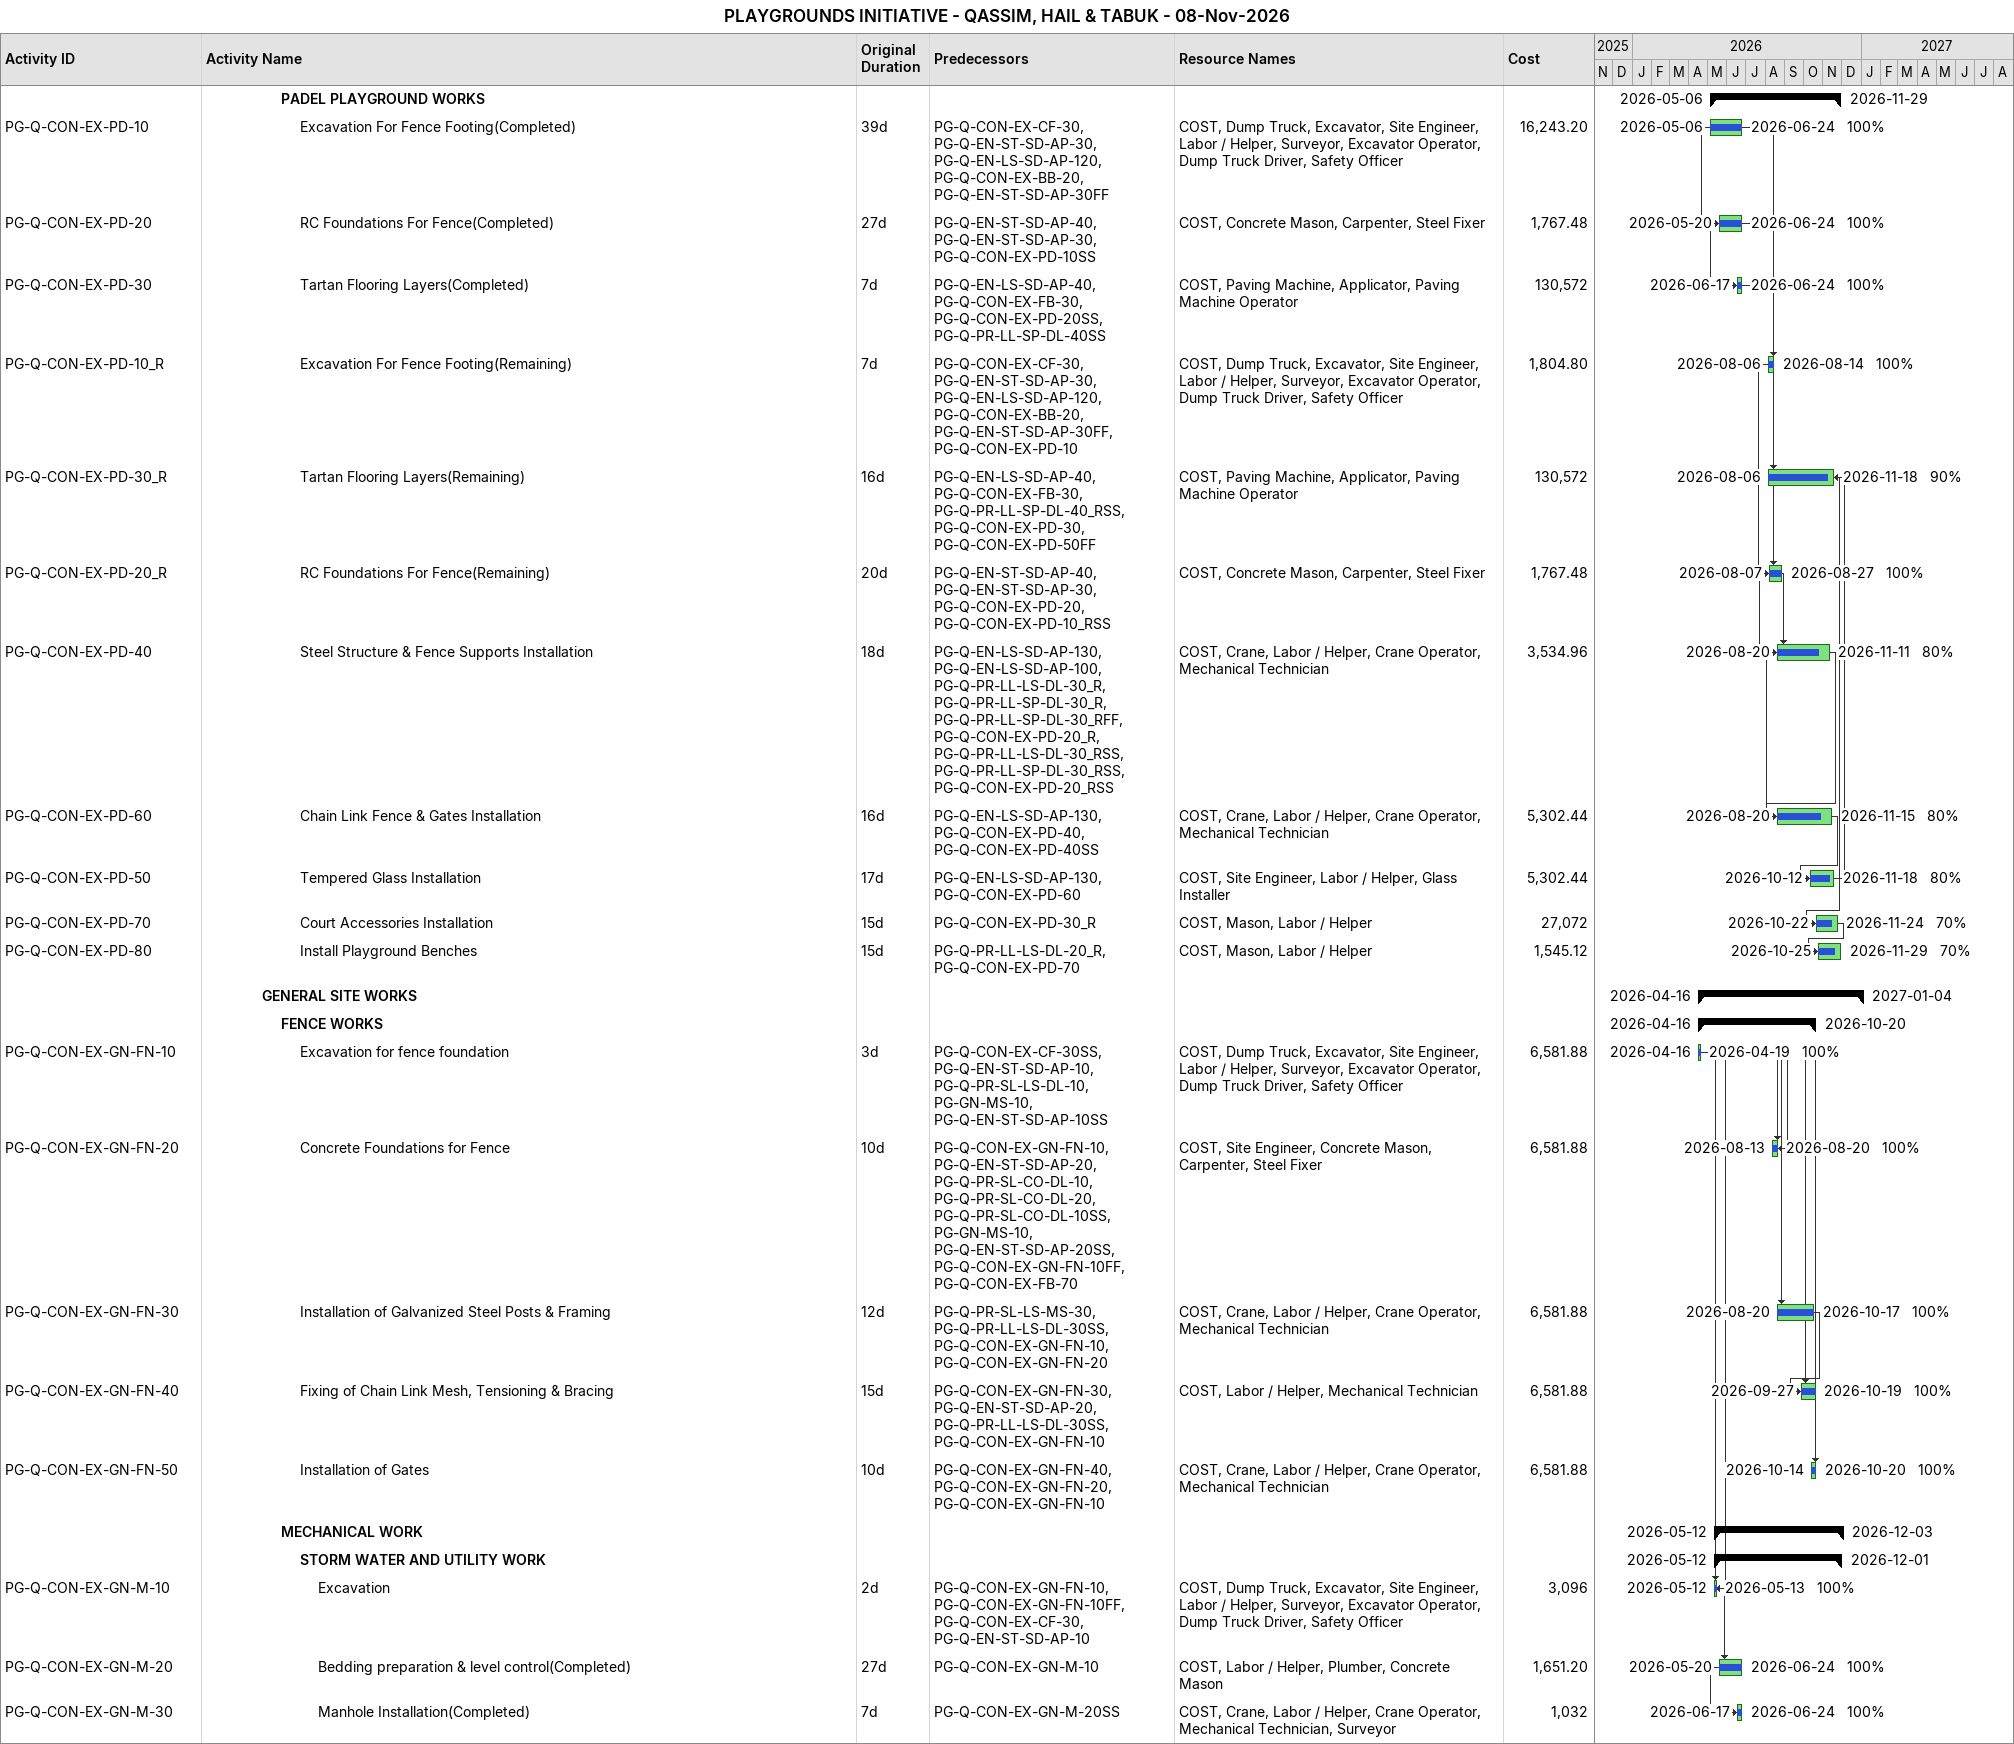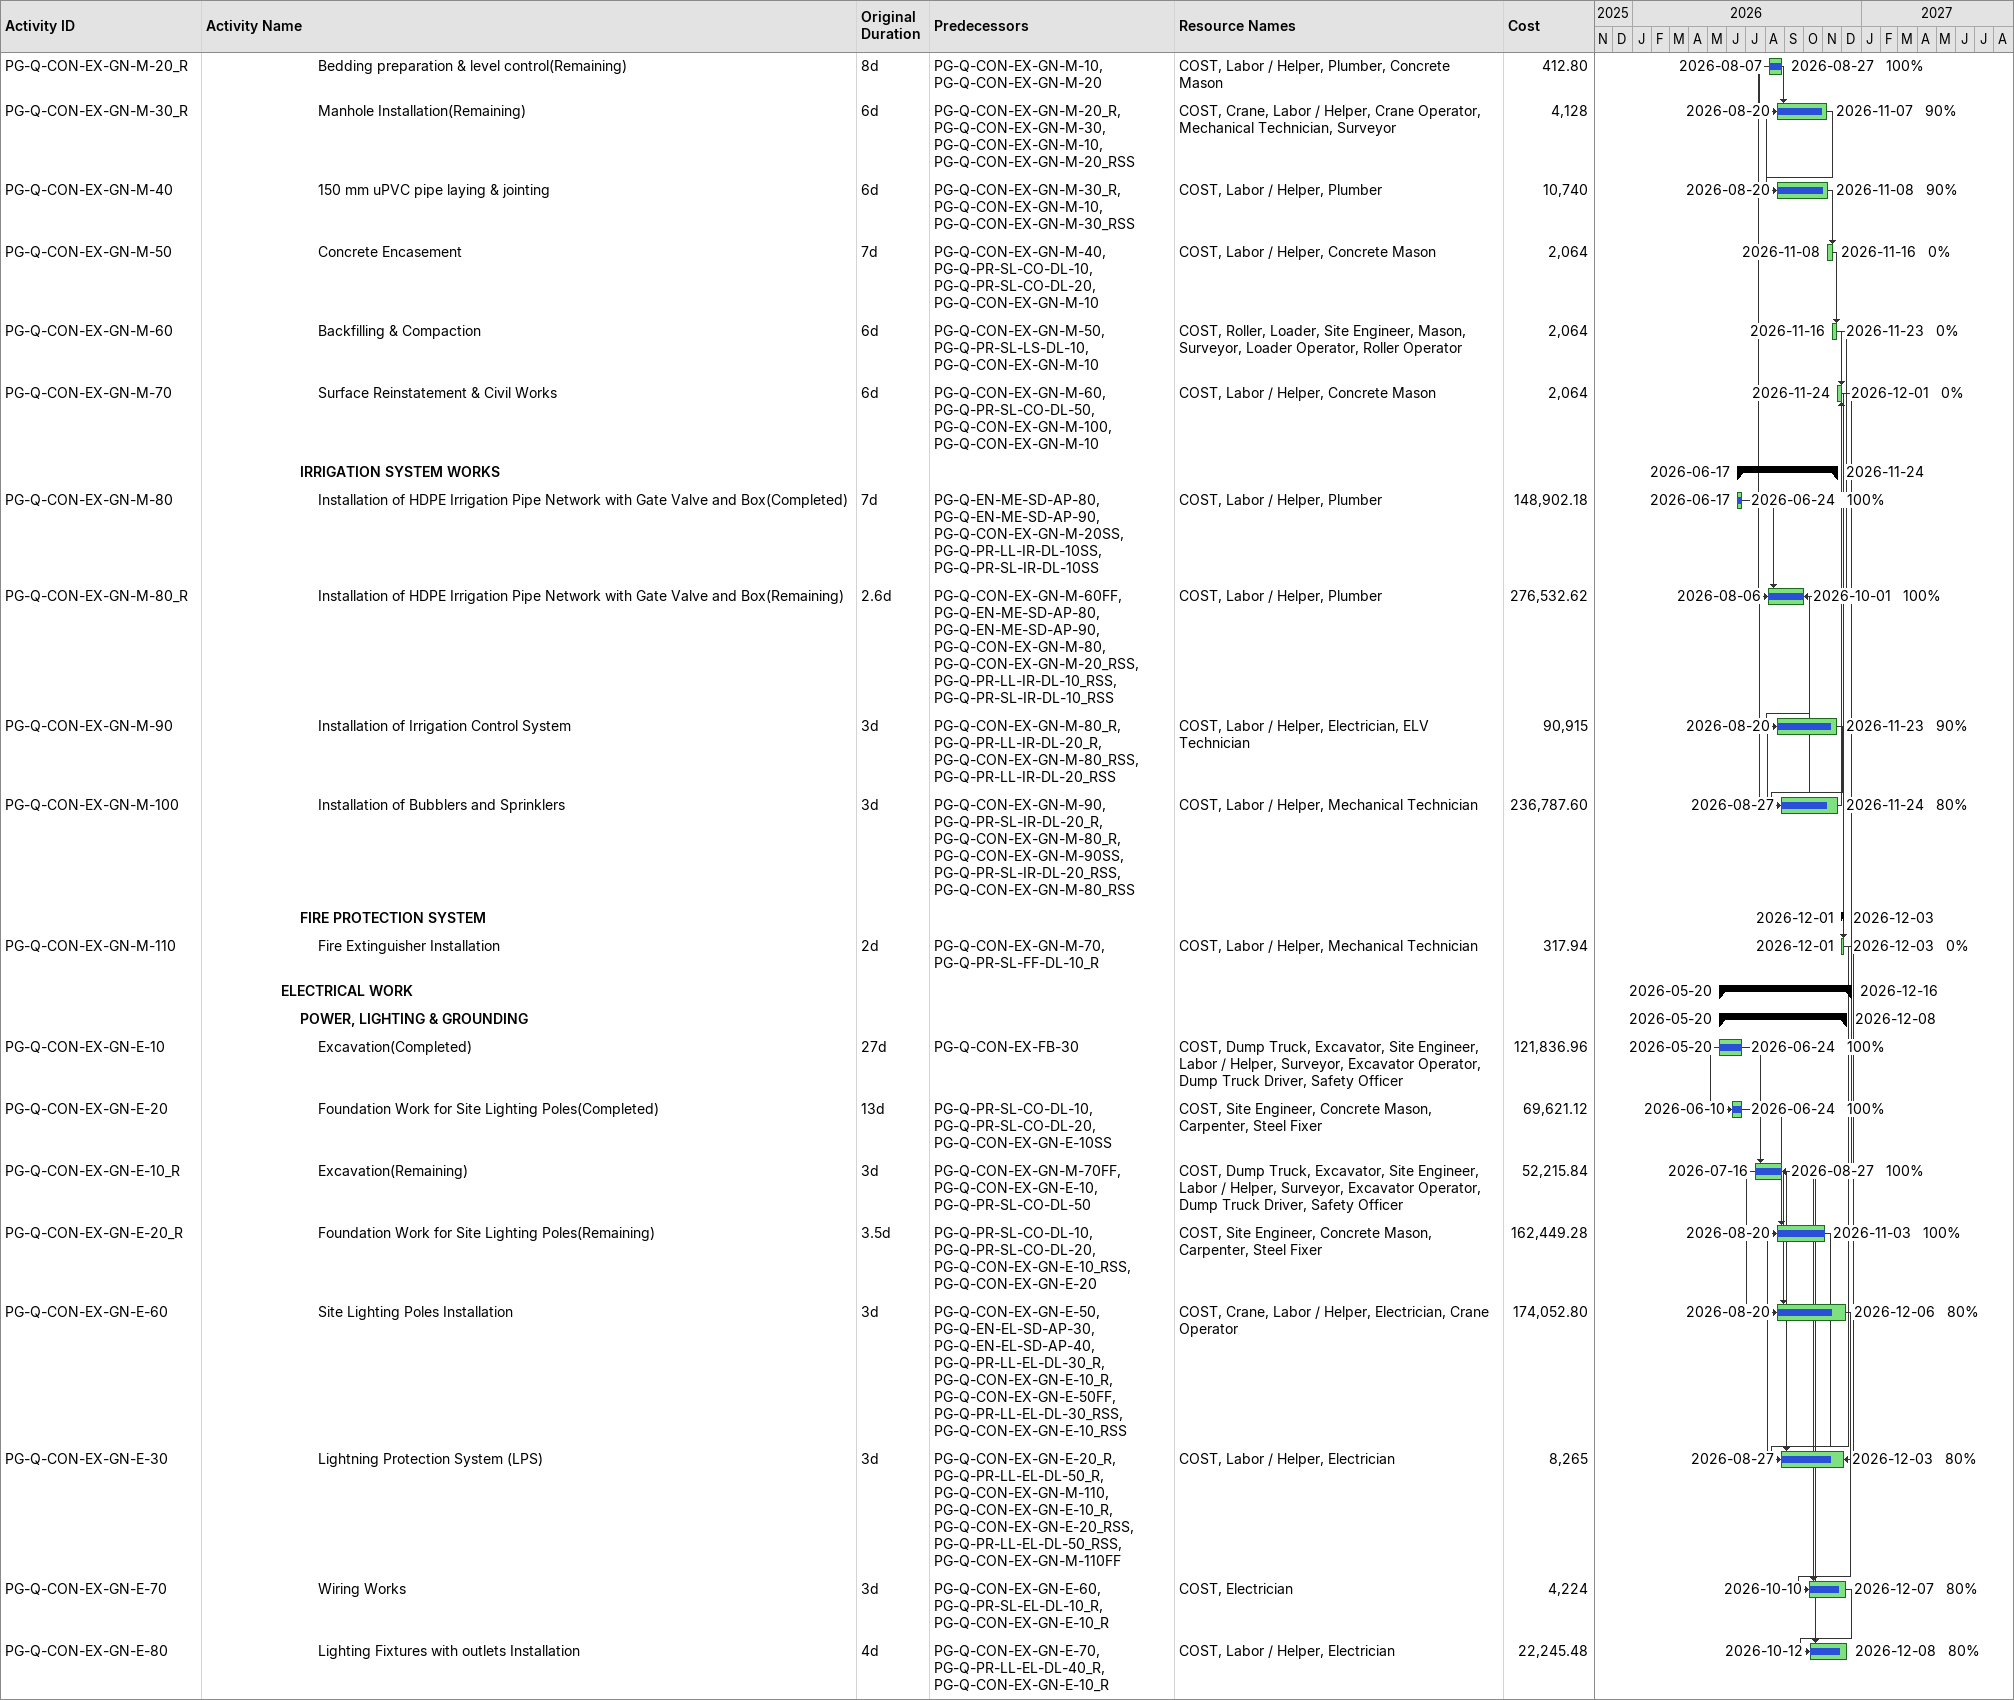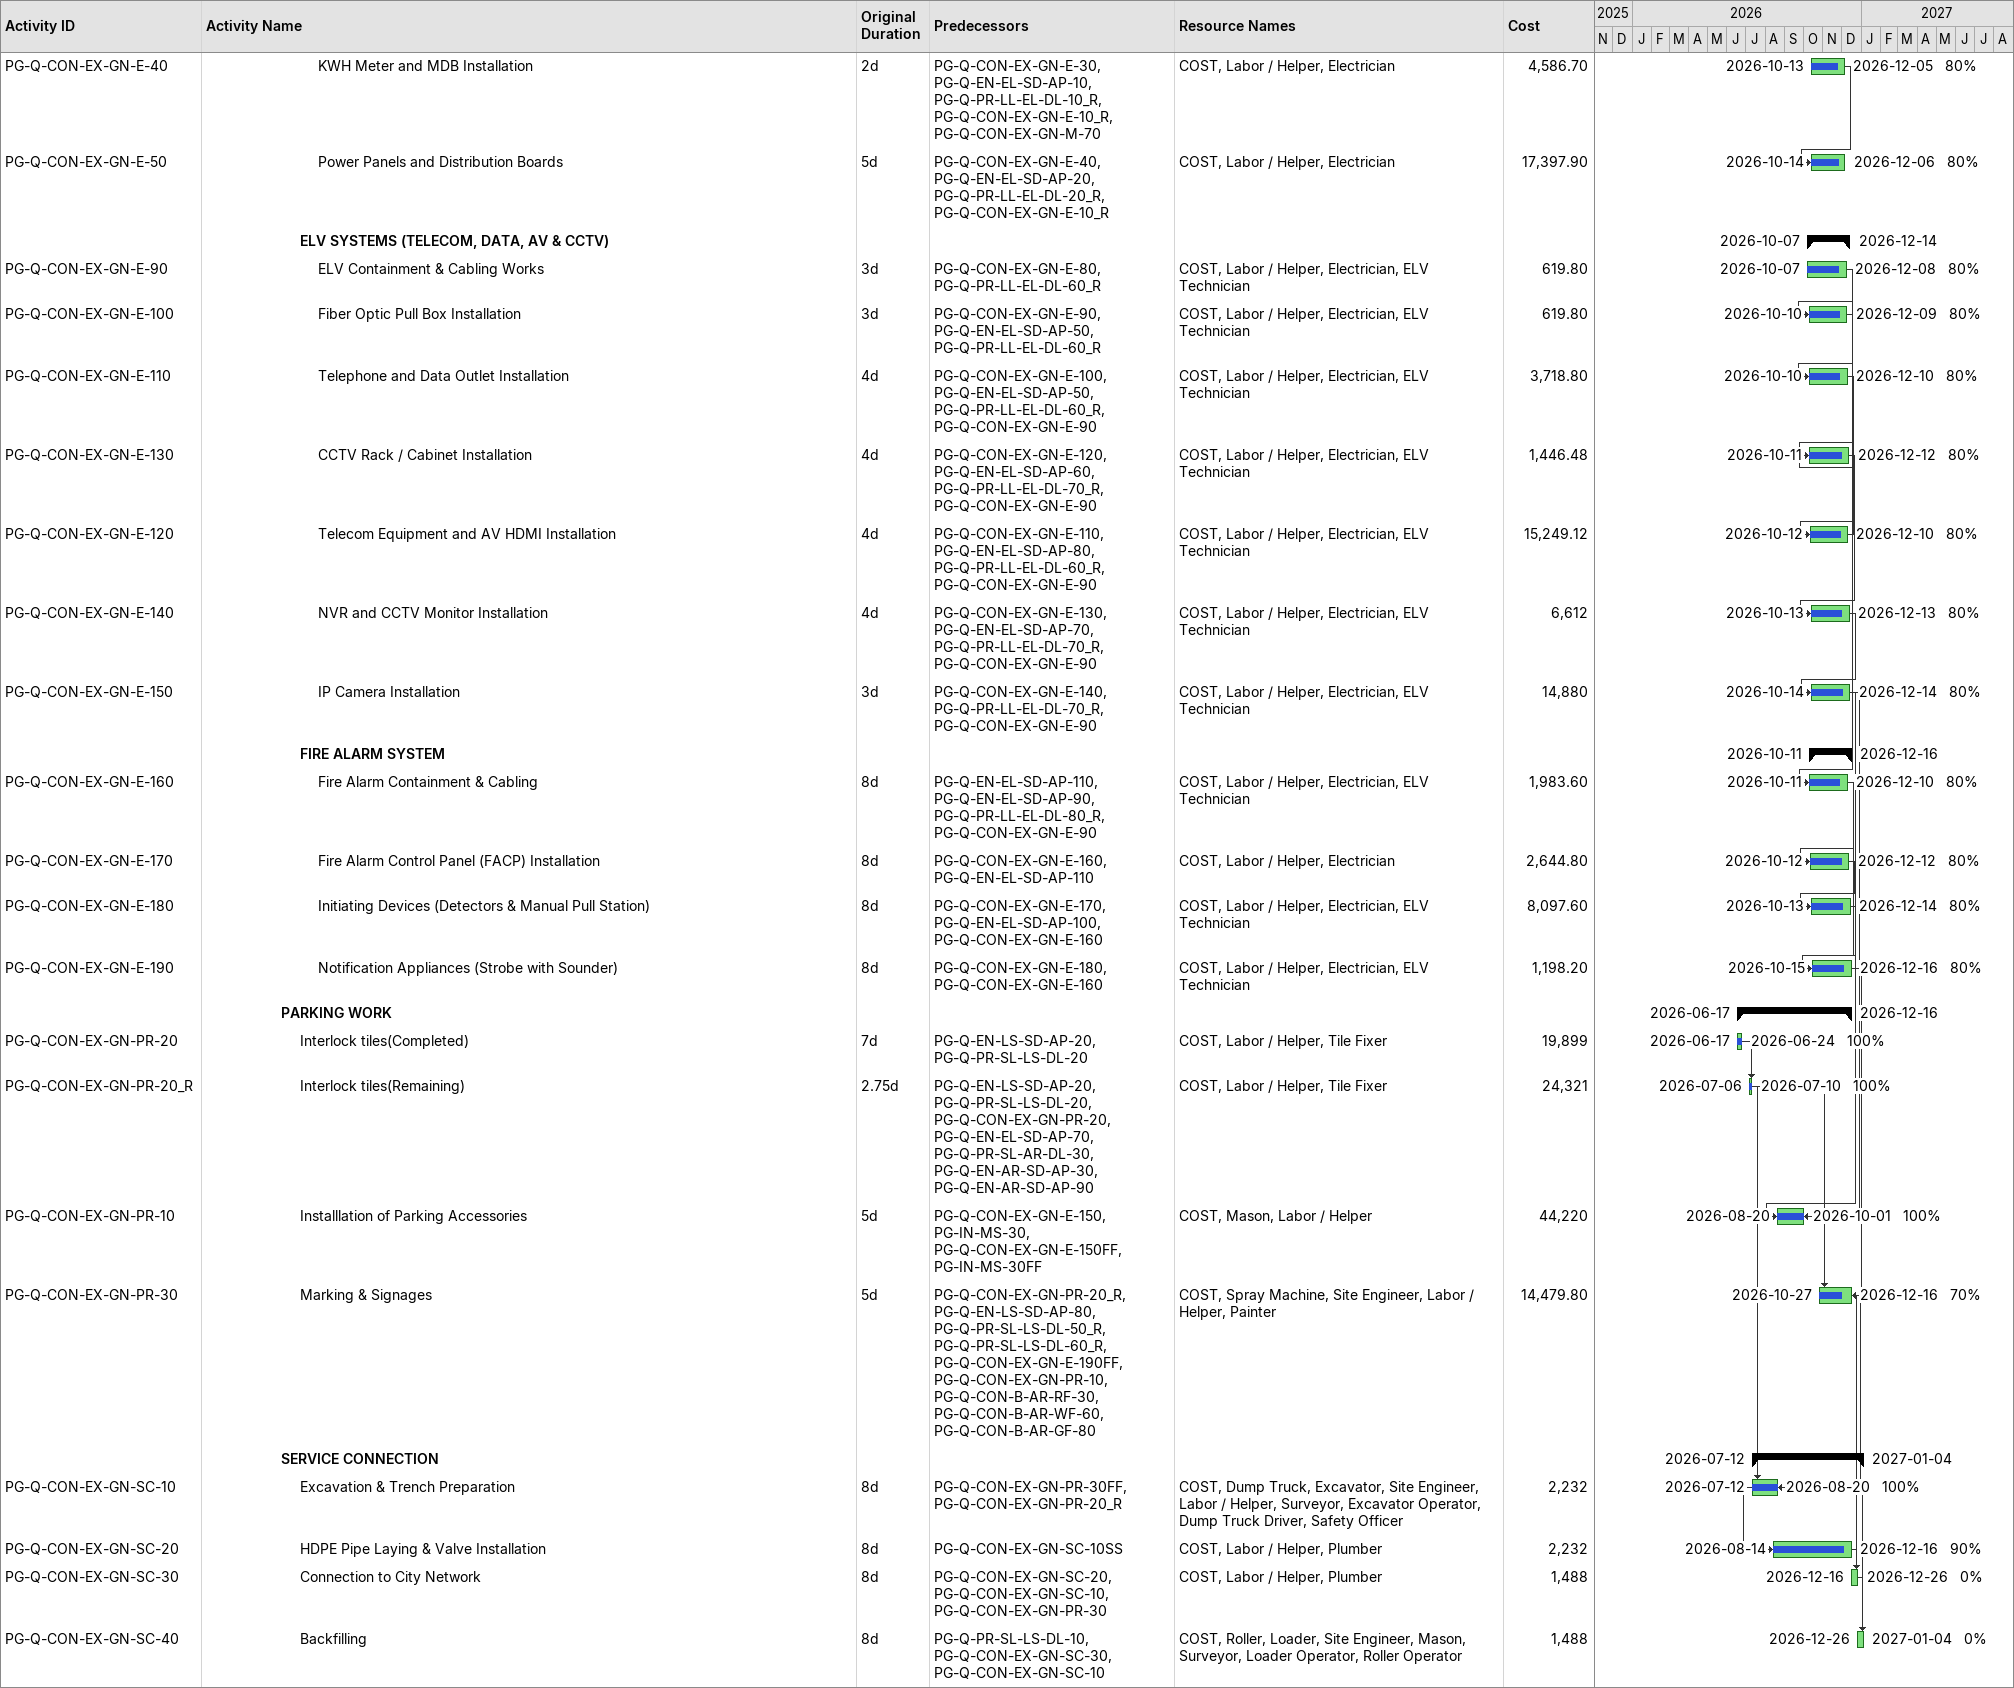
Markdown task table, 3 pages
PLAYGROUNDS INITIATIVE - QASSIM, HAIL & TABUK - 08-Nov-2026

| ID | Level | Task | Original duration | Start | Finish | Predecessors | Resources | % complete | Cost |
|---|---|---|---|---|---|---|---|---|---|
|  | 5 | **PADEL PLAYGROUND WORKS** |  | 2026-05-06 | 2026-11-29 |  |  |  |  |
| PG-Q-CON-EX-PD-10 | 6 | Excavation For Fence Footing(Completed) | 39d | 2026-05-06 | 2026-06-24 | PG-Q-CON-EX-CF-30, PG-Q-EN-ST-SD-AP-30, PG-Q-EN-LS-SD-AP-120, PG-Q-CON-EX-BB-20, PG-Q-EN-ST-SD-AP-30FF | COST, Dump Truck, Excavator, Site Engineer, Labor / Helper, Surveyor, Excavator Operator, Dump Truck Driver, Safety Officer | 100 | 16243.20 |
| PG-Q-CON-EX-PD-20 | 6 | RC Foundations For Fence(Completed) | 27d | 2026-05-20 | 2026-06-24 | PG-Q-EN-ST-SD-AP-40, PG-Q-EN-ST-SD-AP-30, PG-Q-CON-EX-PD-10SS | COST, Concrete Mason, Carpenter, Steel Fixer | 100 | 1767.48 |
| PG-Q-CON-EX-PD-30 | 6 | Tartan Flooring Layers(Completed) | 7d | 2026-06-17 | 2026-06-24 | PG-Q-EN-LS-SD-AP-40, PG-Q-CON-EX-FB-30, PG-Q-CON-EX-PD-20SS, PG-Q-PR-LL-SP-DL-40SS | COST, Paving Machine, Applicator, Paving Machine Operator | 100 | 130572 |
| PG-Q-CON-EX-PD-10_R | 6 | Excavation For Fence Footing(Remaining) | 7d | 2026-08-06 | 2026-08-14 | PG-Q-CON-EX-CF-30, PG-Q-EN-ST-SD-AP-30, PG-Q-EN-LS-SD-AP-120, PG-Q-CON-EX-BB-20, PG-Q-EN-ST-SD-AP-30FF, PG-Q-CON-EX-PD-10 | COST, Dump Truck, Excavator, Site Engineer, Labor / Helper, Surveyor, Excavator Operator, Dump Truck Driver, Safety Officer | 100 | 1804.80 |
| PG-Q-CON-EX-PD-30_R | 6 | Tartan Flooring Layers(Remaining) | 16d | 2026-08-06 | 2026-11-18 | PG-Q-EN-LS-SD-AP-40, PG-Q-CON-EX-FB-30, PG-Q-PR-LL-SP-DL-40_RSS, PG-Q-CON-EX-PD-30, PG-Q-CON-EX-PD-50FF | COST, Paving Machine, Applicator, Paving Machine Operator | 90 | 130572 |
| PG-Q-CON-EX-PD-20_R | 6 | RC Foundations For Fence(Remaining) | 20d | 2026-08-07 | 2026-08-27 | PG-Q-EN-ST-SD-AP-40, PG-Q-EN-ST-SD-AP-30, PG-Q-CON-EX-PD-20, PG-Q-CON-EX-PD-10_RSS | COST, Concrete Mason, Carpenter, Steel Fixer | 100 | 1767.48 |
| PG-Q-CON-EX-PD-40 | 6 | Steel Structure & Fence Supports Installation | 18d | 2026-08-20 | 2026-11-11 | PG-Q-EN-LS-SD-AP-130, PG-Q-EN-LS-SD-AP-100, PG-Q-PR-LL-LS-DL-30_R, PG-Q-PR-LL-SP-DL-30_R, PG-Q-PR-LL-SP-DL-30_RFF, PG-Q-CON-EX-PD-20_R, PG-Q-PR-LL-LS-DL-30_RSS, PG-Q-PR-LL-SP-DL-30_RSS, PG-Q-CON-EX-PD-20_RSS | COST, Crane, Labor / Helper, Crane Operator, Mechanical Technician | 80 | 3534.96 |
| PG-Q-CON-EX-PD-60 | 6 | Chain Link Fence & Gates Installation | 16d | 2026-08-20 | 2026-11-15 | PG-Q-EN-LS-SD-AP-130, PG-Q-CON-EX-PD-40, PG-Q-CON-EX-PD-40SS | COST, Crane, Labor / Helper, Crane Operator, Mechanical Technician | 80 | 5302.44 |
| PG-Q-CON-EX-PD-50 | 6 | Tempered Glass Installation | 17d | 2026-10-12 | 2026-11-18 | PG-Q-EN-LS-SD-AP-130, PG-Q-CON-EX-PD-60 | COST, Site Engineer, Labor / Helper, Glass Installer | 80 | 5302.44 |
| PG-Q-CON-EX-PD-70 | 6 | Court Accessories Installation | 15d | 2026-10-22 | 2026-11-24 | PG-Q-CON-EX-PD-30_R | COST, Mason, Labor / Helper | 70 | 27072 |
| PG-Q-CON-EX-PD-80 | 6 | Install Playground Benches | 15d | 2026-10-25 | 2026-11-29 | PG-Q-PR-LL-LS-DL-20_R, PG-Q-CON-EX-PD-70 | COST, Mason, Labor / Helper | 70 | 1545.12 |
|  | 4 | **GENERAL SITE WORKS** |  | 2026-04-16 | 2027-01-04 |  |  |  |  |
|  | 5 | **FENCE WORKS** |  | 2026-04-16 | 2026-10-20 |  |  |  |  |
| PG-Q-CON-EX-GN-FN-10 | 6 | Excavation for fence foundation | 3d | 2026-04-16 | 2026-04-19 | PG-Q-CON-EX-CF-30SS, PG-Q-EN-ST-SD-AP-10, PG-Q-PR-SL-LS-DL-10, PG-GN-MS-10, PG-Q-EN-ST-SD-AP-10SS | COST, Dump Truck, Excavator, Site Engineer, Labor / Helper, Surveyor, Excavator Operator, Dump Truck Driver, Safety Officer | 100 | 6581.88 |
| PG-Q-CON-EX-GN-FN-20 | 6 | Concrete Foundations for Fence | 10d | 2026-08-13 | 2026-08-20 | PG-Q-CON-EX-GN-FN-10, PG-Q-EN-ST-SD-AP-20, PG-Q-PR-SL-CO-DL-10, PG-Q-PR-SL-CO-DL-20, PG-Q-PR-SL-CO-DL-10SS, PG-GN-MS-10, PG-Q-EN-ST-SD-AP-20SS, PG-Q-CON-EX-GN-FN-10FF, PG-Q-CON-EX-FB-70 | COST, Site Engineer, Concrete Mason, Carpenter, Steel Fixer | 100 | 6581.88 |
| PG-Q-CON-EX-GN-FN-30 | 6 | Installation of Galvanized Steel Posts & Framing | 12d | 2026-08-20 | 2026-10-17 | PG-Q-PR-SL-LS-MS-30, PG-Q-PR-LL-LS-DL-30SS, PG-Q-CON-EX-GN-FN-10, PG-Q-CON-EX-GN-FN-20 | COST, Crane, Labor / Helper, Crane Operator, Mechanical Technician | 100 | 6581.88 |
| PG-Q-CON-EX-GN-FN-40 | 6 | Fixing of Chain Link Mesh, Tensioning & Bracing | 15d | 2026-09-27 | 2026-10-19 | PG-Q-CON-EX-GN-FN-30, PG-Q-EN-ST-SD-AP-20, PG-Q-PR-LL-LS-DL-30SS, PG-Q-CON-EX-GN-FN-10 | COST, Labor / Helper, Mechanical Technician | 100 | 6581.88 |
| PG-Q-CON-EX-GN-FN-50 | 6 | Installation of Gates | 10d | 2026-10-14 | 2026-10-20 | PG-Q-CON-EX-GN-FN-40, PG-Q-CON-EX-GN-FN-20, PG-Q-CON-EX-GN-FN-10 | COST, Crane, Labor / Helper, Crane Operator, Mechanical Technician | 100 | 6581.88 |
|  | 5 | **MECHANICAL WORK** |  | 2026-05-12 | 2026-12-03 |  |  |  |  |
|  | 6 | **STORM WATER AND UTILITY WORK** |  | 2026-05-12 | 2026-12-01 |  |  |  |  |
| PG-Q-CON-EX-GN-M-10 | 7 | Excavation | 2d | 2026-05-12 | 2026-05-13 | PG-Q-CON-EX-GN-FN-10, PG-Q-CON-EX-GN-FN-10FF, PG-Q-CON-EX-CF-30, PG-Q-EN-ST-SD-AP-10 | COST, Dump Truck, Excavator, Site Engineer, Labor / Helper, Surveyor, Excavator Operator, Dump Truck Driver, Safety Officer | 100 | 3096 |
| PG-Q-CON-EX-GN-M-20 | 7 | Bedding preparation & level control(Completed) | 27d | 2026-05-20 | 2026-06-24 | PG-Q-CON-EX-GN-M-10 | COST, Labor / Helper, Plumber, Concrete Mason | 100 | 1651.20 |
| PG-Q-CON-EX-GN-M-30 | 7 | Manhole Installation(Completed) | 7d | 2026-06-17 | 2026-06-24 | PG-Q-CON-EX-GN-M-20SS | COST, Crane, Labor / Helper, Crane Operator, Mechanical Technician, Surveyor | 100 | 1032 |
| PG-Q-CON-EX-GN-M-20_R | 7 | Bedding preparation & level control(Remaining) | 8d | 2026-08-07 | 2026-08-27 | PG-Q-CON-EX-GN-M-10, PG-Q-CON-EX-GN-M-20 | COST, Labor / Helper, Plumber, Concrete Mason | 100 | 412.80 |
| PG-Q-CON-EX-GN-M-30_R | 7 | Manhole Installation(Remaining) | 6d | 2026-08-20 | 2026-11-07 | PG-Q-CON-EX-GN-M-20_R, PG-Q-CON-EX-GN-M-30, PG-Q-CON-EX-GN-M-10, PG-Q-CON-EX-GN-M-20_RSS | COST, Crane, Labor / Helper, Crane Operator, Mechanical Technician, Surveyor | 90 | 4128 |
| PG-Q-CON-EX-GN-M-40 | 7 | 150 mm uPVC pipe laying & jointing | 6d | 2026-08-20 | 2026-11-08 | PG-Q-CON-EX-GN-M-30_R, PG-Q-CON-EX-GN-M-10, PG-Q-CON-EX-GN-M-30_RSS | COST, Labor / Helper, Plumber | 90 | 10740 |
| PG-Q-CON-EX-GN-M-50 | 7 | Concrete Encasement | 7d | 2026-11-08 | 2026-11-16 | PG-Q-CON-EX-GN-M-40, PG-Q-PR-SL-CO-DL-10, PG-Q-PR-SL-CO-DL-20, PG-Q-CON-EX-GN-M-10 | COST, Labor / Helper, Concrete Mason | 0 | 2064 |
| PG-Q-CON-EX-GN-M-60 | 7 | Backfilling & Compaction | 6d | 2026-11-16 | 2026-11-23 | PG-Q-CON-EX-GN-M-50, PG-Q-PR-SL-LS-DL-10, PG-Q-CON-EX-GN-M-10 | COST, Roller, Loader, Site Engineer, Mason, Surveyor, Loader Operator, Roller Operator | 0 | 2064 |
| PG-Q-CON-EX-GN-M-70 | 7 | Surface Reinstatement & Civil Works | 6d | 2026-11-24 | 2026-12-01 | PG-Q-CON-EX-GN-M-60, PG-Q-PR-SL-CO-DL-50, PG-Q-CON-EX-GN-M-100, PG-Q-CON-EX-GN-M-10 | COST, Labor / Helper, Concrete Mason | 0 | 2064 |
|  | 6 | **IRRIGATION SYSTEM WORKS** |  | 2026-06-17 | 2026-11-24 |  |  |  |  |
| PG-Q-CON-EX-GN-M-80 | 7 | Installation of HDPE Irrigation Pipe Network with Gate Valve and Box(Completed) | 7d | 2026-06-17 | 2026-06-24 | PG-Q-EN-ME-SD-AP-80, PG-Q-EN-ME-SD-AP-90, PG-Q-CON-EX-GN-M-20SS, PG-Q-PR-LL-IR-DL-10SS, PG-Q-PR-SL-IR-DL-10SS | COST, Labor / Helper, Plumber | 100 | 148902.18 |
| PG-Q-CON-EX-GN-M-80_R | 7 | Installation of HDPE Irrigation Pipe Network with Gate Valve and Box(Remaining) | 2.6d | 2026-08-06 | 2026-10-01 | PG-Q-CON-EX-GN-M-60FF, PG-Q-EN-ME-SD-AP-80, PG-Q-EN-ME-SD-AP-90, PG-Q-CON-EX-GN-M-80, PG-Q-CON-EX-GN-M-20_RSS, PG-Q-PR-LL-IR-DL-10_RSS, PG-Q-PR-SL-IR-DL-10_RSS | COST, Labor / Helper, Plumber | 100 | 276532.62 |
| PG-Q-CON-EX-GN-M-90 | 7 | Installation of Irrigation Control System | 3d | 2026-08-20 | 2026-11-23 | PG-Q-CON-EX-GN-M-80_R, PG-Q-PR-LL-IR-DL-20_R, PG-Q-CON-EX-GN-M-80_RSS, PG-Q-PR-LL-IR-DL-20_RSS | COST, Labor / Helper, Electrician, ELV Technician | 90 | 90915 |
| PG-Q-CON-EX-GN-M-100 | 7 | Installation of Bubblers and Sprinklers | 3d | 2026-08-27 | 2026-11-24 | PG-Q-CON-EX-GN-M-90, PG-Q-PR-SL-IR-DL-20_R, PG-Q-CON-EX-GN-M-80_R, PG-Q-CON-EX-GN-M-90SS, PG-Q-PR-SL-IR-DL-20_RSS, PG-Q-CON-EX-GN-M-80_RSS | COST, Labor / Helper, Mechanical Technician | 80 | 236787.60 |
|  | 6 | **FIRE PROTECTION SYSTEM** |  | 2026-12-01 | 2026-12-03 |  |  |  |  |
| PG-Q-CON-EX-GN-M-110 | 7 | Fire Extinguisher Installation | 2d | 2026-12-01 | 2026-12-03 | PG-Q-CON-EX-GN-M-70, PG-Q-PR-SL-FF-DL-10_R | COST, Labor / Helper, Mechanical Technician | 0 | 317.94 |
|  | 5 | **ELECTRICAL WORK** |  | 2026-05-20 | 2026-12-16 |  |  |  |  |
|  | 6 | **POWER, LIGHTING & GROUNDING** |  | 2026-05-20 | 2026-12-08 |  |  |  |  |
| PG-Q-CON-EX-GN-E-10 | 7 | Excavation(Completed) | 27d | 2026-05-20 | 2026-06-24 | PG-Q-CON-EX-FB-30 | COST, Dump Truck, Excavator, Site Engineer, Labor / Helper, Surveyor, Excavator Operator, Dump Truck Driver, Safety Officer | 100 | 121836.96 |
| PG-Q-CON-EX-GN-E-20 | 7 | Foundation Work for Site Lighting Poles(Completed) | 13d | 2026-06-10 | 2026-06-24 | PG-Q-PR-SL-CO-DL-10, PG-Q-PR-SL-CO-DL-20, PG-Q-CON-EX-GN-E-10SS | COST, Site Engineer, Concrete Mason, Carpenter, Steel Fixer | 100 | 69621.12 |
| PG-Q-CON-EX-GN-E-10_R | 7 | Excavation(Remaining) | 3d | 2026-07-16 | 2026-08-27 | PG-Q-CON-EX-GN-M-70FF, PG-Q-CON-EX-GN-E-10, PG-Q-PR-SL-CO-DL-50 | COST, Dump Truck, Excavator, Site Engineer, Labor / Helper, Surveyor, Excavator Operator, Dump Truck Driver, Safety Officer | 100 | 52215.84 |
| PG-Q-CON-EX-GN-E-20_R | 7 | Foundation Work for Site Lighting Poles(Remaining) | 3.5d | 2026-08-20 | 2026-11-03 | PG-Q-PR-SL-CO-DL-10, PG-Q-PR-SL-CO-DL-20, PG-Q-CON-EX-GN-E-10_RSS, PG-Q-CON-EX-GN-E-20 | COST, Site Engineer, Concrete Mason, Carpenter, Steel Fixer | 100 | 162449.28 |
| PG-Q-CON-EX-GN-E-60 | 7 | Site Lighting Poles Installation | 3d | 2026-08-20 | 2026-12-06 | PG-Q-CON-EX-GN-E-50, PG-Q-EN-EL-SD-AP-30, PG-Q-EN-EL-SD-AP-40, PG-Q-PR-LL-EL-DL-30_R, PG-Q-CON-EX-GN-E-10_R, PG-Q-CON-EX-GN-E-50FF, PG-Q-PR-LL-EL-DL-30_RSS, PG-Q-CON-EX-GN-E-10_RSS | COST, Crane, Labor / Helper, Electrician, Crane Operator | 80 | 174052.80 |
| PG-Q-CON-EX-GN-E-30 | 7 | Lightning Protection System (LPS) | 3d | 2026-08-27 | 2026-12-03 | PG-Q-CON-EX-GN-E-20_R, PG-Q-PR-LL-EL-DL-50_R, PG-Q-CON-EX-GN-M-110, PG-Q-CON-EX-GN-E-10_R, PG-Q-CON-EX-GN-E-20_RSS, PG-Q-PR-LL-EL-DL-50_RSS, PG-Q-CON-EX-GN-M-110FF | COST, Labor / Helper, Electrician | 80 | 8265 |
| PG-Q-CON-EX-GN-E-70 | 7 | Wiring Works | 3d | 2026-10-10 | 2026-12-07 | PG-Q-CON-EX-GN-E-60, PG-Q-PR-SL-EL-DL-10_R, PG-Q-CON-EX-GN-E-10_R | COST, Electrician | 80 | 4224 |
| PG-Q-CON-EX-GN-E-80 | 7 | Lighting Fixtures with outlets Installation | 4d | 2026-10-12 | 2026-12-08 | PG-Q-CON-EX-GN-E-70, PG-Q-PR-LL-EL-DL-40_R, PG-Q-CON-EX-GN-E-10_R | COST, Labor / Helper, Electrician | 80 | 22245.48 |
| PG-Q-CON-EX-GN-E-40 | 7 | KWH Meter and MDB Installation | 2d | 2026-10-13 | 2026-12-05 | PG-Q-CON-EX-GN-E-30, PG-Q-EN-EL-SD-AP-10, PG-Q-PR-LL-EL-DL-10_R, PG-Q-CON-EX-GN-E-10_R, PG-Q-CON-EX-GN-M-70 | COST, Labor / Helper, Electrician | 80 | 4586.70 |
| PG-Q-CON-EX-GN-E-50 | 7 | Power Panels and Distribution Boards | 5d | 2026-10-14 | 2026-12-06 | PG-Q-CON-EX-GN-E-40, PG-Q-EN-EL-SD-AP-20, PG-Q-PR-LL-EL-DL-20_R, PG-Q-CON-EX-GN-E-10_R | COST, Labor / Helper, Electrician | 80 | 17397.90 |
|  | 6 | **ELV SYSTEMS (TELECOM, DATA, AV & CCTV)** |  | 2026-10-07 | 2026-12-14 |  |  |  |  |
| PG-Q-CON-EX-GN-E-90 | 7 | ELV Containment & Cabling Works | 3d | 2026-10-07 | 2026-12-08 | PG-Q-CON-EX-GN-E-80, PG-Q-PR-LL-EL-DL-60_R | COST, Labor / Helper, Electrician, ELV Technician | 80 | 619.80 |
| PG-Q-CON-EX-GN-E-100 | 7 | Fiber Optic Pull Box Installation | 3d | 2026-10-10 | 2026-12-09 | PG-Q-CON-EX-GN-E-90, PG-Q-EN-EL-SD-AP-50, PG-Q-PR-LL-EL-DL-60_R | COST, Labor / Helper, Electrician, ELV Technician | 80 | 619.80 |
| PG-Q-CON-EX-GN-E-110 | 7 | Telephone and Data Outlet Installation | 4d | 2026-10-10 | 2026-12-10 | PG-Q-CON-EX-GN-E-100, PG-Q-EN-EL-SD-AP-50, PG-Q-PR-LL-EL-DL-60_R, PG-Q-CON-EX-GN-E-90 | COST, Labor / Helper, Electrician, ELV Technician | 80 | 3718.80 |
| PG-Q-CON-EX-GN-E-130 | 7 | CCTV Rack / Cabinet Installation | 4d | 2026-10-11 | 2026-12-12 | PG-Q-CON-EX-GN-E-120, PG-Q-EN-EL-SD-AP-60, PG-Q-PR-LL-EL-DL-70_R, PG-Q-CON-EX-GN-E-90 | COST, Labor / Helper, Electrician, ELV Technician | 80 | 1446.48 |
| PG-Q-CON-EX-GN-E-120 | 7 | Telecom Equipment and AV HDMI Installation | 4d | 2026-10-12 | 2026-12-10 | PG-Q-CON-EX-GN-E-110, PG-Q-EN-EL-SD-AP-80, PG-Q-PR-LL-EL-DL-60_R, PG-Q-CON-EX-GN-E-90 | COST, Labor / Helper, Electrician, ELV Technician | 80 | 15249.12 |
| PG-Q-CON-EX-GN-E-140 | 7 | NVR and CCTV Monitor Installation | 4d | 2026-10-13 | 2026-12-13 | PG-Q-CON-EX-GN-E-130, PG-Q-EN-EL-SD-AP-70, PG-Q-PR-LL-EL-DL-70_R, PG-Q-CON-EX-GN-E-90 | COST, Labor / Helper, Electrician, ELV Technician | 80 | 6612 |
| PG-Q-CON-EX-GN-E-150 | 7 | IP Camera Installation | 3d | 2026-10-14 | 2026-12-14 | PG-Q-CON-EX-GN-E-140, PG-Q-PR-LL-EL-DL-70_R, PG-Q-CON-EX-GN-E-90 | COST, Labor / Helper, Electrician, ELV Technician | 80 | 14880 |
|  | 6 | **FIRE ALARM SYSTEM** |  | 2026-10-11 | 2026-12-16 |  |  |  |  |
| PG-Q-CON-EX-GN-E-160 | 7 | Fire Alarm Containment & Cabling | 8d | 2026-10-11 | 2026-12-10 | PG-Q-EN-EL-SD-AP-110, PG-Q-EN-EL-SD-AP-90, PG-Q-PR-LL-EL-DL-80_R, PG-Q-CON-EX-GN-E-90 | COST, Labor / Helper, Electrician, ELV Technician | 80 | 1983.60 |
| PG-Q-CON-EX-GN-E-170 | 7 | Fire Alarm Control Panel (FACP) Installation | 8d | 2026-10-12 | 2026-12-12 | PG-Q-CON-EX-GN-E-160, PG-Q-EN-EL-SD-AP-110 | COST, Labor / Helper, Electrician | 80 | 2644.80 |
| PG-Q-CON-EX-GN-E-180 | 7 | Initiating Devices (Detectors & Manual Pull Station) | 8d | 2026-10-13 | 2026-12-14 | PG-Q-CON-EX-GN-E-170, PG-Q-EN-EL-SD-AP-100, PG-Q-CON-EX-GN-E-160 | COST, Labor / Helper, Electrician, ELV Technician | 80 | 8097.60 |
| PG-Q-CON-EX-GN-E-190 | 7 | Notification Appliances (Strobe with Sounder) | 8d | 2026-10-15 | 2026-12-16 | PG-Q-CON-EX-GN-E-180, PG-Q-CON-EX-GN-E-160 | COST, Labor / Helper, Electrician, ELV Technician | 80 | 1198.20 |
|  | 5 | **PARKING WORK** |  | 2026-06-17 | 2026-12-16 |  |  |  |  |
| PG-Q-CON-EX-GN-PR-20 | 6 | Interlock tiles(Completed) | 7d | 2026-06-17 | 2026-06-24 | PG-Q-EN-LS-SD-AP-20, PG-Q-PR-SL-LS-DL-20 | COST, Labor / Helper, Tile Fixer | 100 | 19899 |
| PG-Q-CON-EX-GN-PR-20_R | 6 | Interlock tiles(Remaining) | 2.75d | 2026-07-06 | 2026-07-10 | PG-Q-EN-LS-SD-AP-20, PG-Q-PR-SL-LS-DL-20, PG-Q-CON-EX-GN-PR-20, PG-Q-EN-EL-SD-AP-70, PG-Q-PR-SL-AR-DL-30, PG-Q-EN-AR-SD-AP-30, PG-Q-EN-AR-SD-AP-90 | COST, Labor / Helper, Tile Fixer | 100 | 24321 |
| PG-Q-CON-EX-GN-PR-10 | 6 | Installlation of Parking Accessories | 5d | 2026-08-20 | 2026-10-01 | PG-Q-CON-EX-GN-E-150, PG-IN-MS-30, PG-Q-CON-EX-GN-E-150FF, PG-IN-MS-30FF | COST, Mason, Labor / Helper | 100 | 44220 |
| PG-Q-CON-EX-GN-PR-30 | 6 | Marking & Signages | 5d | 2026-10-27 | 2026-12-16 | PG-Q-CON-EX-GN-PR-20_R, PG-Q-EN-LS-SD-AP-80, PG-Q-PR-SL-LS-DL-50_R, PG-Q-PR-SL-LS-DL-60_R, PG-Q-CON-EX-GN-E-190FF, PG-Q-CON-EX-GN-PR-10, PG-Q-CON-B-AR-RF-30, PG-Q-CON-B-AR-WF-60, PG-Q-CON-B-AR-GF-80 | COST, Spray Machine, Site Engineer, Labor / Helper, Painter | 70 | 14479.80 |
|  | 5 | **SERVICE CONNECTION** |  | 2026-07-12 | 2027-01-04 |  |  |  |  |
| PG-Q-CON-EX-GN-SC-10 | 6 | Excavation & Trench Preparation | 8d | 2026-07-12 | 2026-08-20 | PG-Q-CON-EX-GN-PR-30FF, PG-Q-CON-EX-GN-PR-20_R | COST, Dump Truck, Excavator, Site Engineer, Labor / Helper, Surveyor, Excavator Operator, Dump Truck Driver, Safety Officer | 100 | 2232 |
| PG-Q-CON-EX-GN-SC-20 | 6 | HDPE Pipe Laying & Valve Installation | 8d | 2026-08-14 | 2026-12-16 | PG-Q-CON-EX-GN-SC-10SS | COST, Labor / Helper, Plumber | 90 | 2232 |
| PG-Q-CON-EX-GN-SC-30 | 6 | Connection to City Network | 8d | 2026-12-16 | 2026-12-26 | PG-Q-CON-EX-GN-SC-20, PG-Q-CON-EX-GN-SC-10, PG-Q-CON-EX-GN-PR-30 | COST, Labor / Helper, Plumber | 0 | 1488 |
| PG-Q-CON-EX-GN-SC-40 | 6 | Backfilling | 8d | 2026-12-26 | 2027-01-04 | PG-Q-PR-SL-LS-DL-10, PG-Q-CON-EX-GN-SC-30, PG-Q-CON-EX-GN-SC-10 | COST, Roller, Loader, Site Engineer, Mason, Surveyor, Loader Operator, Roller Operator | 0 | 1488 |
